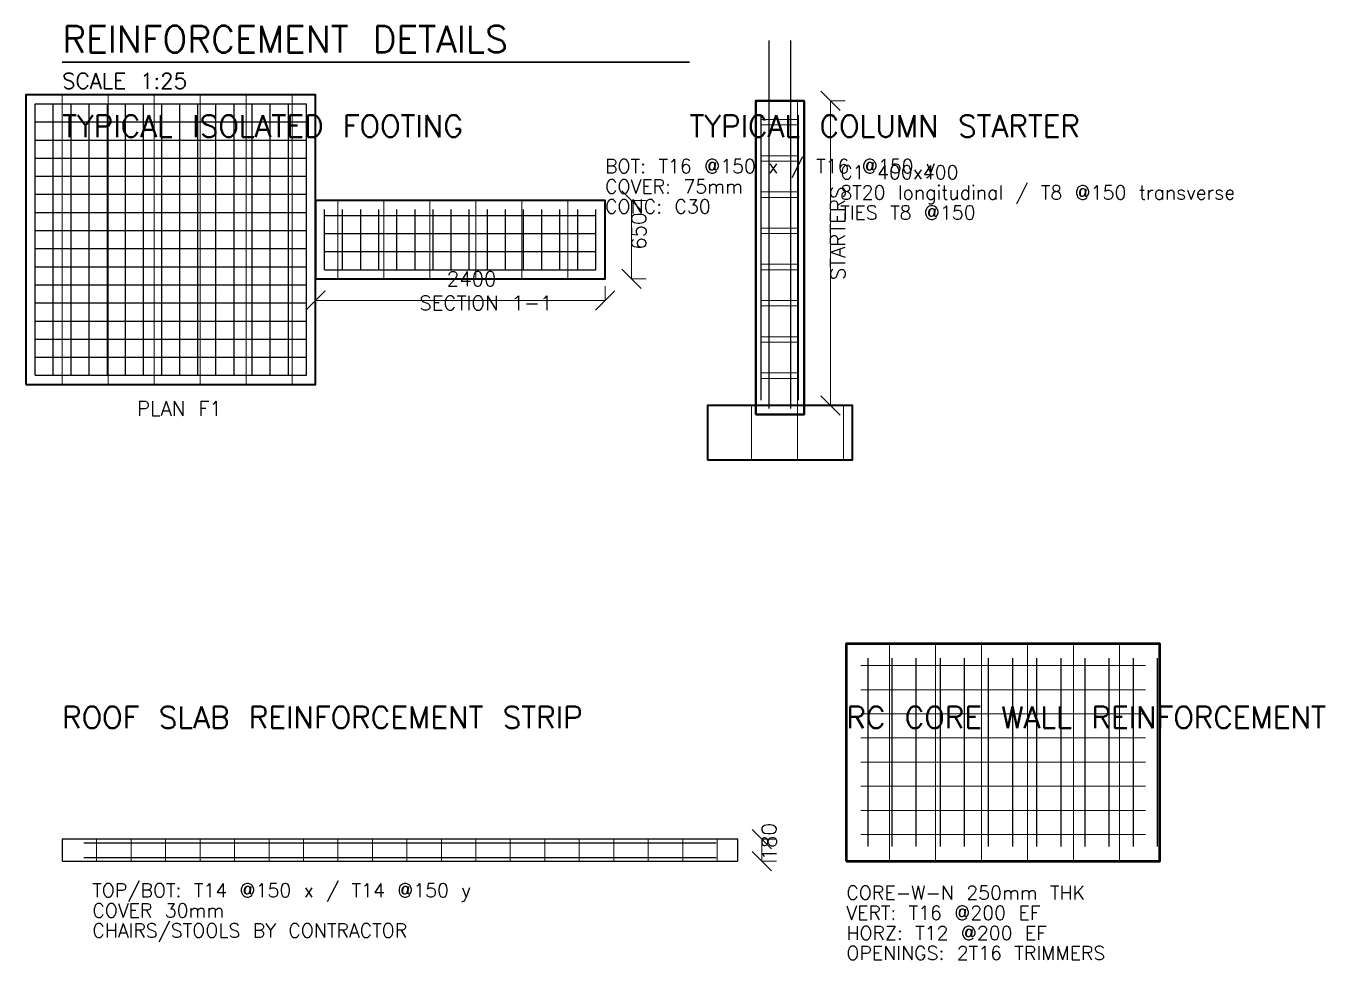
# Model space of a CAD drawing. Header units: millimetres. Extents: x -1230 to 55960, y -122972 to 18360.
# Drawn here: x -300 to 10468, y -115920 to -108180 of the extents above; entities that cross this region are included whole.
import ezdxf

# ---------------------------------------------------------------- set-up
doc = ezdxf.new("R2010")
doc.units = ezdxf.units.MM
for name, color, linetype, lineweight in [('SAI-A-DIMS', 6, 'Continuous', 13), ('SAI-A-TEXT', 4, 'Continuous', 13), ('SAI-A-TITLE', 6, 'Continuous', 30), ('SAI-H-CONCRETE', 8, 'Continuous', 13), ('SAI-S-CONCRETE-CUT', 1, 'Continuous', 40), ('SAI-S-FOOTING', 2, 'Continuous', 35), ('SAI-S-REBAR', 1, 'Continuous', 25), ('SAI-S-SLAB', 4, 'Continuous', 25), ('SAI-S-TIES', 3, 'Continuous', 20), ('SAI-S-WALL', 5, 'Continuous', 50)]:
    doc.layers.add(name, color=color, linetype=linetype, lineweight=lineweight)
doc.styles.add('SAI-STANDARD', font='txt.shx')

msp = doc.modelspace()

# ---------------------------------------------------------------- hatches: boundary and pattern name
at = {"layer": 'SAI-H-CONCRETE'}
h = msp.add_hatch(dxfattribs=at)
h.set_pattern_fill('ANSI31', scale=120, angle=45)
h.paths.add_polyline_path([(-300, -111150), (2100, -111150), (2100, -108750), (-300, -108750)])
h = msp.add_hatch(dxfattribs=at)
h.set_pattern_fill('ANSI31', scale=120, angle=45)
h.paths.add_polyline_path([(5750, -111400), (6150, -111400), (6150, -108800), (5750, -108800)])
h = msp.add_hatch(dxfattribs=at)
h.set_pattern_fill('ANSI31', scale=120, angle=45)
h.paths.add_polyline_path([(2100, -110275), (4500, -110275), (4500, -109625), (2100, -109625)])
h = msp.add_hatch(dxfattribs=at)
h.set_pattern_fill('ANSI31', scale=120, angle=45)
h.paths.add_polyline_path([(5350, -111775), (6550, -111775), (6550, -111325), (5350, -111325)])
h = msp.add_hatch(dxfattribs=at)
h.set_pattern_fill('ANSI31', scale=120, angle=45)
h.paths.add_polyline_path([(6500, -115100), (9100, -115100), (9100, -113300), (6500, -113300)])
h = msp.add_hatch(dxfattribs=at)
h.set_pattern_fill('ANSI31', scale=90, angle=45)
h.paths.add_polyline_path([(0, -115100), (5600, -115100), (5600, -114920), (0, -114920)])

# ---------------------------------------------------------------- linework, layer by layer
at = {"layer": 'SAI-A-DIMS'}
for p, q in [((6290, -108720), (6450, -108880)), ((6370, -111325), (6370, -108800)), ((6370, -108800), (6490, -108800)), ((4640, -109545), (4800, -109705)), ((4720, -110275), (4720, -109625)), ((4720, -109625), (4840, -109625)), ((4640, -110195), (4800, -110355)), ((2100, -110455), (2100, -110335)), ((4500, -110455), (4500, -110335)), ((4720, -110275), (4840, -110275)), ((2020, -110535), (2180, -110375)), ((2100, -110455), (4500, -110455)), ((4420, -110535), (4580, -110375)), ((6290, -111245), (6450, -111405)), ((6370, -111325), (6490, -111325)), ((5720, -114840), (5880, -115000)), ((5800, -115100), (5800, -114920)), ((5800, -114920), (5920, -114920)), ((5720, -115020), (5880, -115180)), ((5800, -115100), (5920, -115100))]:
    msp.add_line(p, q, dxfattribs=at)
at = {"layer": 'SAI-A-TITLE'}
msp.add_line((0, -108480), (5200, -108480), dxfattribs=at)
at = {"layer": 'SAI-S-CONCRETE-CUT'}
msp.add_lwpolyline([(5750, -111400), (6150, -111400), (6150, -108800), (5750, -108800), (5750, -111400)], dxfattribs=at)
at = {"layer": 'SAI-S-FOOTING'}
for points in [[(-300, -111150), (2100, -111150), (2100, -108750), (-300, -108750), (-300, -111150)], [(2100, -110275), (4500, -110275), (4500, -109625), (2100, -109625), (2100, -110275)], [(5350, -111775), (6550, -111775), (6550, -111325), (5350, -111325), (5350, -111775)]]:
    msp.add_lwpolyline(points, dxfattribs=at)
at = {"layer": 'SAI-S-REBAR'}
for p, q in [((5860, -111350), (5860, -108300)), ((6040, -111350), (6040, -108300)), ((-225, -108825), (2025, -108825)), ((-225, -111075), (-225, -108825)), ((-75, -111075), (-75, -108825)), ((75, -111075), (75, -108825)), ((225, -111075), (225, -108825)), ((375, -111075), (375, -108825)), ((525, -111075), (525, -108825)), ((675, -111075), (675, -108825)), ((825, -111075), (825, -108825)), ((975, -111075), (975, -108825)), ((1125, -111075), (1125, -108825)), ((1275, -111075), (1275, -108825)), ((1425, -111075), (1425, -108825)), ((1575, -111075), (1575, -108825)), ((1725, -111075), (1725, -108825)), ((1875, -111075), (1875, -108825)), ((2025, -111075), (2025, -108825)), ((5795, -111280), (5795, -108920)), ((6105, -111280), (6105, -108920)), ((-225, -108975), (2025, -108975)), ((-225, -109125), (2025, -109125)), ((-225, -109275), (2025, -109275)), ((-225, -109425), (2025, -109425)), ((-225, -109575), (2025, -109575)), ((-225, -109725), (2025, -109725)), ((2175, -110200), (2175, -109700)), ((2325, -110200), (2325, -109700)), ((2475, -110200), (2475, -109700)), ((2625, -110200), (2625, -109700)), ((2775, -110200), (2775, -109700)), ((2925, -110200), (2925, -109700)), ((3075, -110200), (3075, -109700)), ((3225, -110200), (3225, -109700)), ((3375, -110200), (3375, -109700)), ((3525, -110200), (3525, -109700)), ((3675, -110200), (3675, -109700)), ((3825, -110200), (3825, -109700)), ((3975, -110200), (3975, -109700)), ((4125, -110200), (4125, -109700)), ((4275, -110200), (4275, -109700)), ((4425, -110200), (4425, -109700)), ((2175, -109750), (4425, -109750)), ((-225, -109875), (2025, -109875)), ((2175, -109900), (4425, -109900)), ((-225, -110025), (2025, -110025)), ((2175, -110050), (4425, -110050)), ((-225, -110175), (2025, -110175)), ((2175, -110200), (4425, -110200)), ((-225, -110325), (2025, -110325)), ((-225, -110475), (2025, -110475)), ((-225, -110625), (2025, -110625)), ((-225, -110775), (2025, -110775)), ((-225, -110925), (2025, -110925)), ((-225, -111075), (2025, -111075)), ((6680, -114980), (6680, -113420)), ((6880, -114980), (6880, -113420)), ((7080, -114980), (7080, -113420)), ((7280, -114980), (7280, -113420)), ((7480, -114980), (7480, -113420)), ((7680, -114980), (7680, -113420)), ((7880, -114980), (7880, -113420)), ((8080, -114980), (8080, -113420)), ((8280, -114980), (8280, -113420)), ((8480, -114980), (8480, -113420)), ((8680, -114980), (8680, -113420)), ((8880, -114980), (8880, -113420)), ((9080, -114980), (9080, -113420)), ((180, -114950), (5420, -114950)), ((180, -115070), (5420, -115070))]:
    msp.add_line(p, q, dxfattribs=at)
at = {"layer": 'SAI-S-SLAB'}
msp.add_lwpolyline([(0, -115100), (5600, -115100), (5600, -114920), (0, -114920), (0, -115100)], dxfattribs=at)
at = {"layer": 'SAI-S-TIES'}
for p, q in [((6620, -113480), (8980, -113480)), ((6620, -113680), (8980, -113680)), ((6620, -113880), (8980, -113880)), ((6620, -114080), (8980, -114080)), ((6620, -114280), (8980, -114280)), ((6620, -114480), (8980, -114480)), ((6620, -114680), (8980, -114680)), ((6620, -114880), (8980, -114880))]:
    msp.add_line(p, q, dxfattribs=at)
for points in [[(5795, -109000), (6105, -109000), (6105, -108955), (5795, -108955), (5795, -109000)], [(5795, -109300), (6105, -109300), (6105, -109255), (5795, -109255), (5795, -109300)], [(5795, -109600), (6105, -109600), (6105, -109555), (5795, -109555), (5795, -109600)], [(5795, -109900), (6105, -109900), (6105, -109855), (5795, -109855), (5795, -109900)], [(5795, -110200), (6105, -110200), (6105, -110155), (5795, -110155), (5795, -110200)], [(5795, -110500), (6105, -110500), (6105, -110455), (5795, -110455), (5795, -110500)], [(5795, -110800), (6105, -110800), (6105, -110755), (5795, -110755), (5795, -110800)], [(5795, -111100), (6105, -111100), (6105, -111055), (5795, -111055), (5795, -111100)]]:
    msp.add_lwpolyline(points, dxfattribs=at)
at = {"layer": 'SAI-S-WALL'}
msp.add_lwpolyline([(6500, -115100), (9100, -115100), (9100, -113300), (6500, -113300), (6500, -115100)], dxfattribs=at)

# ---------------------------------------------------------------- texts
at = {"layer": 'SAI-A-DIMS', "style": 'SAI-STANDARD'}
for s, p in [('STARTERS', (6490, -110286)), ('650', (4840, -110034)), ('180', (5920, -115094))]:
    msp.add_text(s, height=120, rotation=90, dxfattribs=at).set_placement(p)
msp.add_text('2400', height=120, dxfattribs=at).set_placement((3188, -110335))
at = {"layer": 'SAI-A-TEXT', "style": 'SAI-STANDARD'}
for s, height, p in [('SCALE 1:25', 130, (0, -108700)), ('BOT: T16 @150 x / T16 @150 y', 115, (4500, -109400)), ('C1 400x400', 115, (6450, -109450)), ('COVER: 75mm', 115, (4500, -109567)), ('8T20 longitudinal / T8 @150 transverse', 115, (6450, -109617)), ('CONC: C30', 115, (4500, -109734)), ('TIES T8 @150', 115, (6450, -109784)), ('SECTION 1-1', 120, (2960, -110535)), ('PLAN F1', 120, (620, -111410)), ('TOP/BOT: T14 @150 x / T14 @150 y', 115, (250, -115400)), ('CORE-W-N 250mm THK', 115, (6500, -115420)), ('COVER 30mm', 115, (250, -115567)), ('VERT: T16 @200 EF', 115, (6500, -115587)), ('CHAIRS/STOOLS BY CONTRACTOR', 115, (250, -115734)), ('HORZ: T12 @200 EF', 115, (6500, -115754)), ('OPENINGS: 2T16 TRIMMERS', 115, (6500, -115920))]:
    msp.add_text(s, height=height, dxfattribs=at).set_placement(p)
at = {"layer": 'SAI-A-TITLE', "style": 'SAI-STANDARD'}
for s, height, p in [('REINFORCEMENT DETAILS', 220, (0, -108400)), ('TYPICAL ISOLATED FOOTING', 180, (0, -109100)), ('TYPICAL COLUMN STARTER', 180, (5200, -109100)), ('ROOF SLAB REINFORCEMENT STRIP', 180, (0, -114000)), ('RC CORE WALL REINFORCEMENT', 180, (6500, -114000))]:
    msp.add_text(s, height=height, dxfattribs=at).set_placement(p)

doc.saveas('drawing.dxf')
